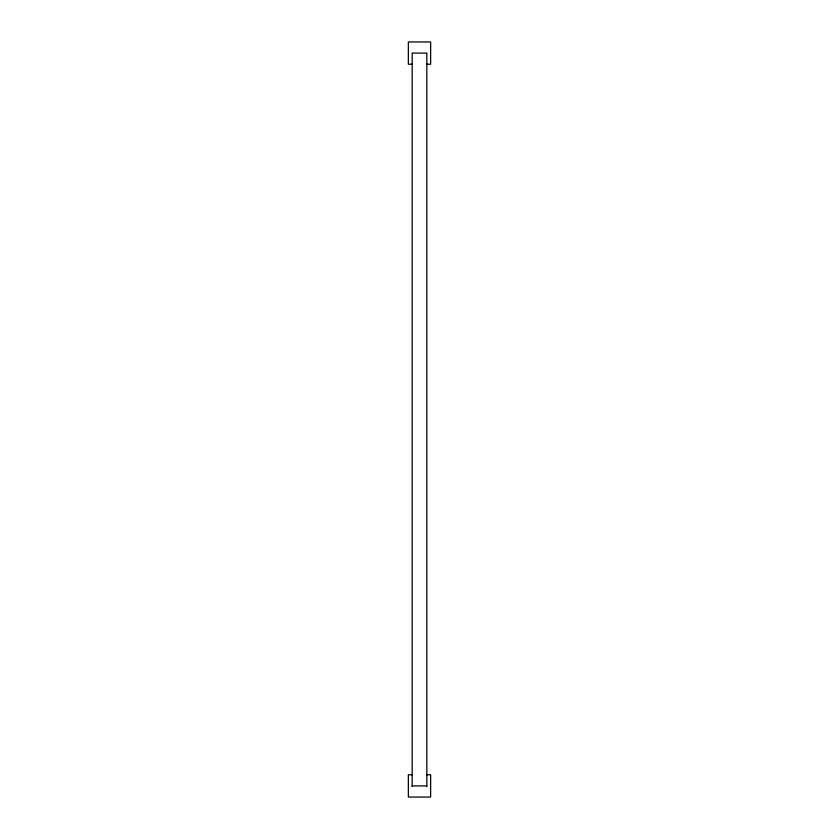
<?xml version="1.0" encoding="UTF-8"?>
<svg xmlns="http://www.w3.org/2000/svg" width="839" height="839" viewBox="0 0 839 839"><rect width="100%" height="100%" fill="white"/><g stroke="black" fill="none" stroke-linecap="round" stroke-linejoin="round"><path stroke-width="1.26" d="M412.295 64.225L408.362 64.225L408.362 41.95L430.638 41.95L430.638 64.225L426.705 64.225M412.295 774.775L408.362 774.775L408.362 797.05L430.638 797.05L430.638 774.775L426.705 774.775M412.169 785.912L426.831 785.912M426.831 786.562L426.831 53.088L412.169 53.088L412.169 786.562"/></g></svg>
